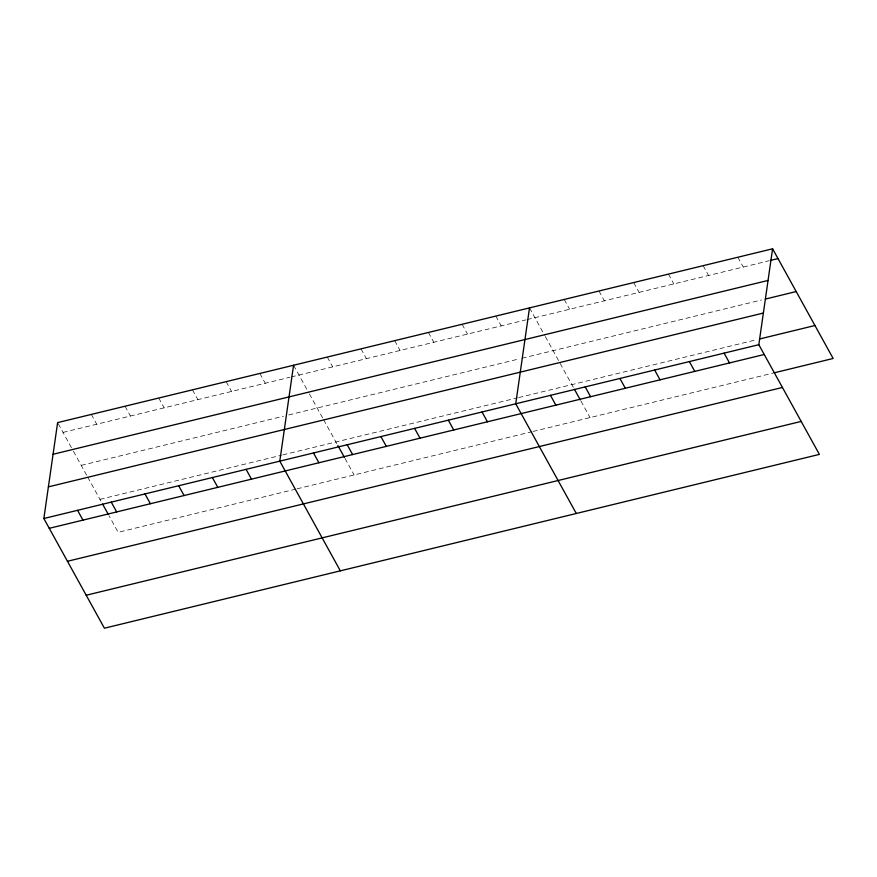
<?xml version="1.0" encoding="UTF-8"?>
<svg xmlns="http://www.w3.org/2000/svg" width="877" height="877" viewBox="0 0 877 877"><rect width="100%" height="100%" fill="white"/><g stroke="black" fill="none" stroke-linecap="round" stroke-linejoin="round"><path stroke-width="0.66" stroke-dasharray="4.38 3.29" d="M63.034 432.416L289.903 377.263M291.197 376.946L525.838 319.908M527.143 319.59L769.008 260.787M81.232 465.38L283.468 416.213M288.654 414.953L519.403 358.857M522.001 358.222L761.477 300M99.978 499.342L281.473 455.218M282.767 454.9L517.408 397.862M518.713 397.544L757.07 339.596M295.779 489.125L118.176 532.306L109.077 515.829M297.073 488.818L531.725 431.769M533.019 431.451L772.703 373.185M737.864 257.235L743.279 267.036M703.146 265.676L708.55 275.488M668.417 274.117L673.821 283.929M633.687 282.569L639.103 292.37M598.958 291.011L604.374 300.811M564.229 299.452L569.644 309.252M529.5 307.893L544.661 335.354M545.319 336.538L573.81 388.149M580.958 401.107L590.057 417.584M495.801 316.082L501.205 325.893M462.091 324.282L467.507 334.082M428.382 332.471L433.797 342.282M394.683 340.671L400.087 350.471M360.973 348.86L366.389 358.671M327.264 357.06L332.679 366.86M293.565 365.249L308.726 392.721M309.373 393.894L322.988 418.559M323.635 419.732L337.217 444.343M345.023 458.463L354.122 474.95M259.855 373.449L265.271 383.249M226.145 381.638L231.561 391.449M192.447 389.837L197.851 399.638M158.737 398.026L164.152 407.838M125.027 406.226L130.443 416.027M91.329 414.415L96.733 424.227M58.222 423.701L72.78 450.076M73.427 451.249L87.042 475.926M87.689 477.088L101.283 501.699"/><path stroke-width="1.32" d="M772.593 248.794L758.824 344.694L819.381 454.385L104.407 628.206L43.85 518.515L57.619 422.615L772.593 248.794L833.15 358.485L773.985 372.868M293.565 365.249L279.796 461.149L340.342 570.85M529.5 307.893L515.731 403.793L576.288 513.483M770.291 260.469L778.009 258.594M53.08 454.264L768.055 280.443M765.336 299.068L796.206 291.559M48.399 486.867L763.374 313.045M759.646 338.971L814.952 325.52M43.85 518.515L758.824 344.694M49.265 528.316L764.24 354.494M67.463 561.28L782.437 387.459M86.209 595.242L801.183 421.42M724.095 353.135L729.511 362.935M689.366 361.576L694.781 371.377M654.648 370.017L660.052 379.829M619.918 378.458L625.323 388.27M585.189 386.91L590.605 396.711M574.457 389.333L580.311 399.923M550.46 395.352L555.875 405.152M482.032 411.982L487.437 421.793M448.322 420.182L453.738 429.982M414.613 428.371L420.028 438.182M380.914 436.571L386.318 446.371M347.204 444.76L352.62 454.571M337.864 445.516L344.365 457.29M313.495 452.96L318.91 462.76M246.086 469.348L251.502 479.149M212.377 477.537L217.792 487.349M178.678 485.737L184.082 495.538M144.968 493.926L150.384 503.738M111.258 502.126L116.674 511.927M102.576 504.056L108.43 514.646M77.56 510.315L82.964 520.127"/></g></svg>
